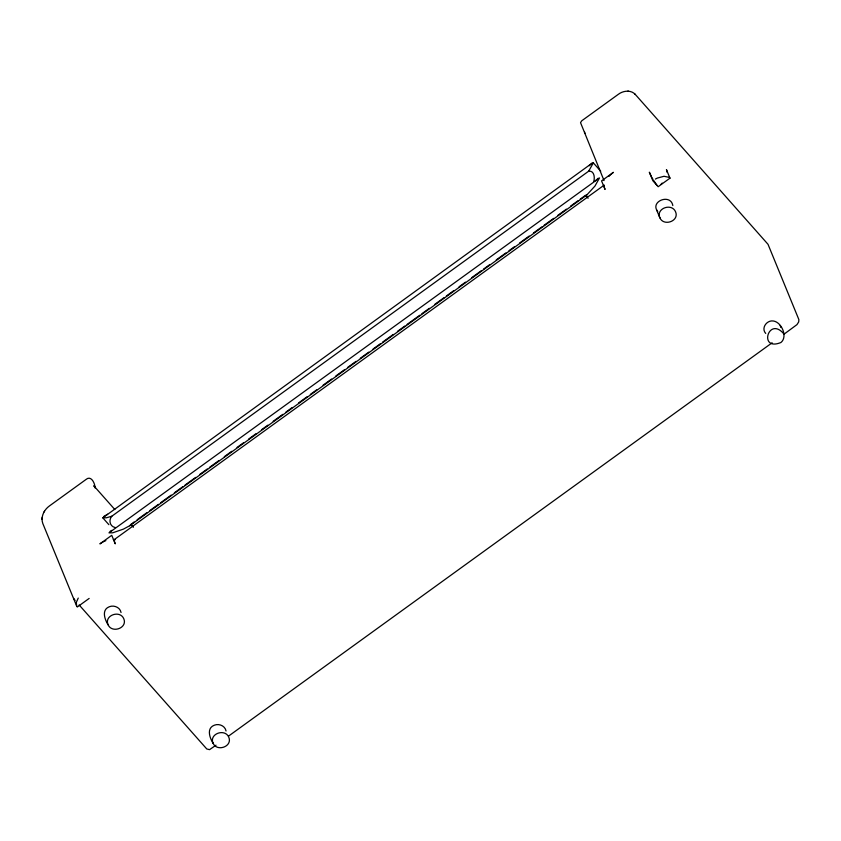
<?xml version="1.0" encoding="UTF-8"?>
<svg xmlns="http://www.w3.org/2000/svg" width="841" height="841" viewBox="0 0 841 841"><rect width="100%" height="100%" fill="white"/><g stroke="black" fill="none" stroke-linecap="round" stroke-linejoin="round"><path stroke-width="1.26" d="M89.146 598.435L77.309 607.002A6.16 5.13 -22.3 0 1 76.626 605.962L42.807 523.512C40.442 517.057 44.016 509.825 49.335 506.019L85.887 479.57C91.059 474.934 94.907 483.102 95.086 487.727M42.05 519.37L42.187 517.446M593.336 162.881L588.658 171.196L111.842 516.206L106.492 517.772L102.802 517.825L592.053 163.196L593.336 162.881L600.737 171.238M593.82 181.257C594.955 177.346 594.188 170.408 588.658 171.196M133.982 522.009L129.682 525.741L123.385 529.136L112.662 532.816L108.962 532.858L599.507 177.924L594.997 186.008L586.797 194.996L129.682 525.741M44.068 511.948L44.541 511.149M111.842 516.206C108.394 520.064 109.824 526.55 115.238 527.538M78.245 598.067L76.321 602.356L76.626 605.962M609.052 176.337L609.515 175.801M610.009 175.275A22.486 18.712 -22.3 0 1 613.404 172.331L601.567 180.899L605.068 189.435A28.279 4.373 54.1 0 1 604.248 187.091L604.227 185.073L114.408 539.491L114.429 541.499A28.279 4.373 54.1 0 0 115.249 543.843L111.748 535.318L99.911 543.885A22.486 18.712 -22.3 0 1 103.821 541.52M589.236 165.751L592.053 163.196M595.396 180.794L598.214 178.239M137.167 519.706L146.733 512.789M149.919 510.487L158.423 504.337M160.547 502.792L171.165 495.107M174.36 492.805L182.854 486.655M184.978 485.11L195.606 477.425M199.853 474.356L207.296 468.973M209.42 467.438L218.975 460.511M224.295 456.674L231.727 451.291M237.036 447.444L243.417 442.839M248.726 438.991L256.158 433.609M261.477 429.762L267.848 425.157M273.157 421.309L282.723 414.392M285.908 412.09L292.279 407.475M298.66 402.86L307.154 396.71M310.35 394.408L316.721 389.793M323.091 385.178L331.596 379.028M335.843 375.959L344.347 369.809M347.533 367.496L356.027 361.346M360.274 358.277L368.779 352.127M373.026 349.047L380.468 343.664M382.592 342.129L393.21 334.445M397.467 331.365L404.899 325.993M407.023 324.447L419.775 315.228M421.898 313.693L429.33 308.311M434.65 304.463L444.206 297.546M446.329 296.011L453.772 290.629M459.081 286.781L465.462 282.166M471.833 277.562L481.399 270.644M483.522 269.099L489.893 264.495M496.264 259.88L505.83 252.962M509.015 250.65L514.324 246.812M519.643 242.965L529.199 236.048M533.457 232.978L541.951 226.828M544.074 225.283L553.641 218.366M557.888 215.296L566.382 209.146M570.64 206.066L578.072 200.684M580.195 199.149L585.515 195.301L588.111 198.245M666.987 172.132A17.661 9.409 -41.5 0 0 666.44 169.661L669.993 178.155L658.156 186.723L652.837 180.72L649.336 172.184L651.218 176.179M215.99 745.2L209.567 749.646L206.781 748.974L79.138 604.952M228.741 735.959L772.122 342.792M783.823 334.329L796.974 324.615L798.708 321.903L798.866 319.58L768.012 244.3L635.354 94.507C630.981 89.619 623.149 90.618 618.345 94.308L581.793 120.757L580.521 122.628L604.048 180.605M103.906 516.395L107.648 514.208M110.076 531.428L111.664 530.398M114.408 539.491L115.038 539.523M585.935 195.448L586.797 194.996M104.505 541.205L105.861 540.647M627.764 91.164L628.584 91.217M113.356 539.523L114.839 539.88M634.745 93.887L635.354 94.507M130.797 524.321L133.393 527.254M94.097 486.14L114.839 509.541M102.802 517.825L108.867 524.668M656.979 185.293L653.699 180.521M783.465 333.446C768.19 316.1 758.403 351.706 780.921 342.508C788.038 336.799 781.636 322.145 773.394 320.999C766.845 319.864 760.821 328.137 765.72 333.435M672.821 205.561C670.666 193.188 649.494 201.304 657.746 211.606M659.88 217.872C663.843 226.765 679.728 221.015 675.491 211.617C671.528 202.713 655.644 208.473 659.88 217.872L656.611 209.903M213.099 743.297C217.062 752.19 232.946 746.44 228.71 737.042C224.747 728.138 208.862 733.899 213.099 743.297C209.756 738.03 206.255 728.253 214.287 725.226C218.891 723.281 225.146 725.804 226.04 730.987M108.111 624.831C112.063 633.725 127.948 627.975 123.711 618.577C119.748 609.672 103.864 615.433 108.111 624.831C104.757 619.565 101.267 609.788 109.288 606.76C113.903 604.816 120.158 607.339 121.051 612.521M652.721 178.902L653.047 179.438M651.796 177.262L652.101 177.808M780.196 325.488L780.795 327.391M75.133 600.379A17.661 9.409 -41.5 0 1 74.807 600.043M74.523 599.675A17.661 9.409 -41.5 0 1 73.861 598.435M584.958 133.267A17.661 9.409 -41.5 0 1 584.527 131.858M93.772 485.814A17.661 9.409 -41.5 0 1 95.033 487.759M655.412 179.07A21.456 17.85 -22.3 0 1 657.431 178.05L664.012 176.284L669.015 177.325A6.16 5.13 -22.3 0 1 669.993 178.155M662.172 183.086A14.171 7.548 -41.5 0 1 661.1 184.221"/></g></svg>
